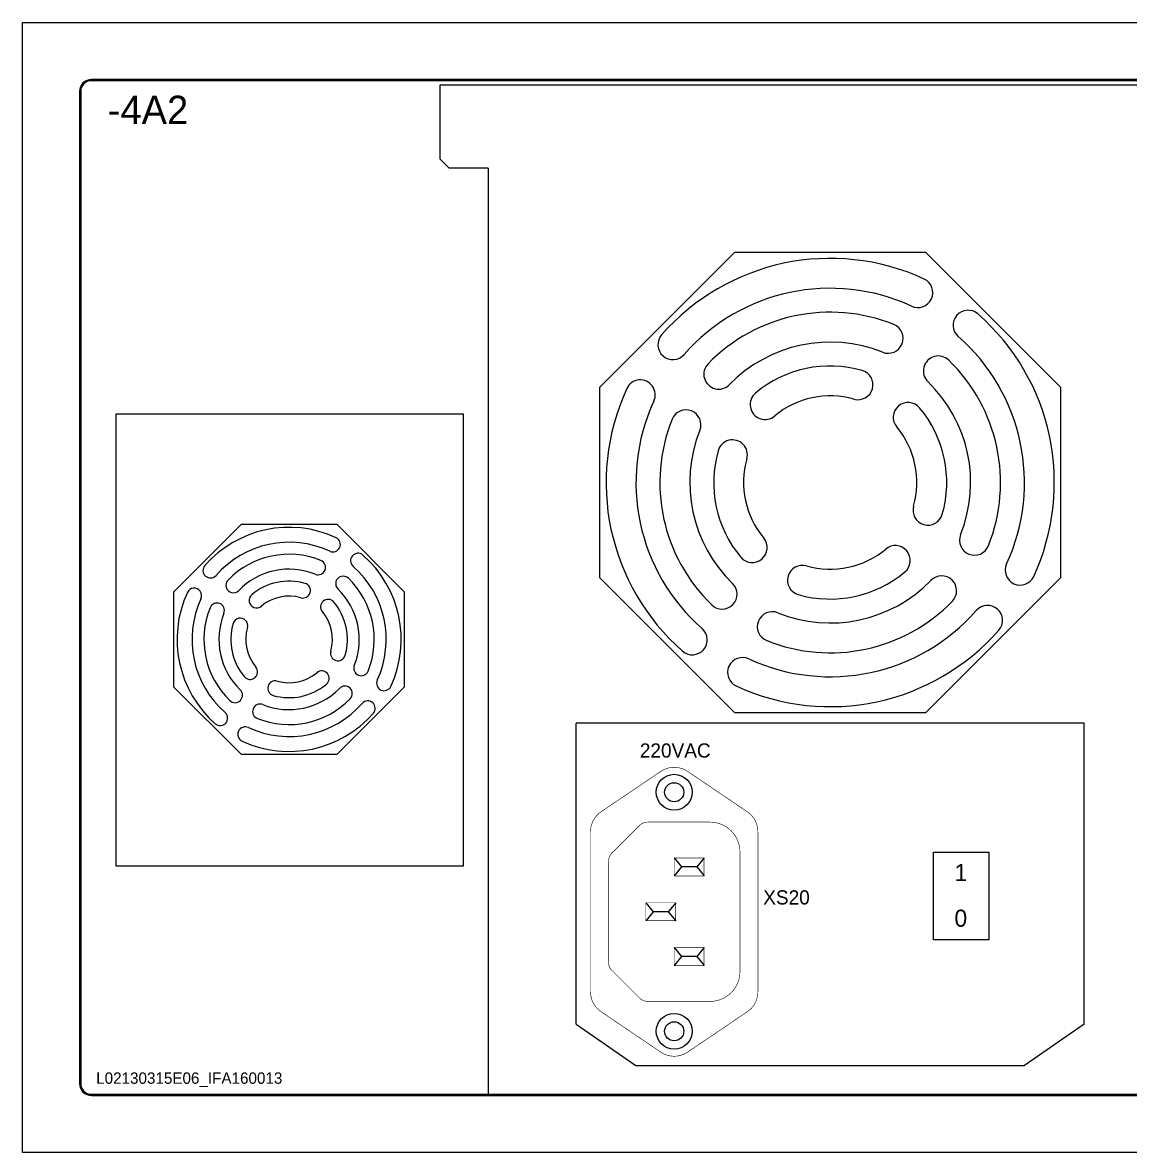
# Model space of a CAD drawing. Extents: x -2364 to 9601, y -871 to 1549.
# Drawn here: x -1802.6 to -1607.9, y 914.8 to 1113.3 of the extents above; entities that cross this region are included whole.
import ezdxf

# ---------------------------------------------------------------- set-up
doc = ezdxf.new("R2010")
doc.units = 0
doc.layers.get('0').update_dxf_attribs({"linetype": 'CONTINUOUS'})
doc.layers.add('NRS', color=1, linetype='CONTINUOUS')

msp = doc.modelspace()

# ---------------------------------------------------------------- linework, layer by layer
at = {"color": 7, "lineweight": 13}
for p, q in [((-1343.02752, 1103.34774), (-1790.45898, 1103.34774)), ((-1343.02752, 1103.13767), (-1790.45898, 1103.13767)), ((-1729.15086, 1089.32974), (-1729.15086, 1102.43359)), ((-1729.15086, 1102.43359), (-1594.76235, 1102.43359)), ((-1792.5596, 1101.24712), (-1792.5596, 926.89589)), ((-1792.5596, 1101.24712), (-1792.5596, 1100.12051)), ((-1792.34954, 1101.24712), (-1792.34954, 926.89589)), ((-1727.57283, 1087.79438), (-1729.15086, 1089.32974)), ((-1720.75513, 1087.79438), (-1727.57283, 1087.79438)), ((-1720.75513, 1087.79438), (-1720.75513, 925.00534)), ((-1701.11687, 1049.29198), (-1677.3998, 1073.00906)), ((-1677.3998, 1073.00906), (-1643.85879, 1073.00906)), ((-1643.85879, 1073.00906), (-1620.14171, 1049.29198)), ((-1701.11687, 1015.75097), (-1701.11687, 1049.29198)), ((-1620.14171, 1049.29198), (-1620.14171, 1015.75097)), ((-1775.96834, 1013.33375), (-1764.1098, 1025.19229)), ((-1764.1098, 1025.19229), (-1747.3393, 1025.19229)), ((-1747.3393, 1025.19229), (-1735.48076, 1013.33375)), ((-1677.3998, 992.0339), (-1701.11687, 1015.75097)), ((-1620.14171, 1015.75097), (-1643.85879, 992.0339)), ((-1775.96834, 996.56325), (-1775.96834, 1013.33375)), ((-1735.48076, 1013.33375), (-1735.48076, 996.56325)), ((-1764.1098, 984.70471), (-1775.96834, 996.56325)), ((-1735.48076, 996.56325), (-1747.3393, 984.70471)), ((-1643.85879, 992.0339), (-1677.3998, 992.0339)), ((-1705.26741, 937.35223), (-1705.26741, 990.24251)), ((-1615.99118, 990.24251), (-1705.26741, 990.24251)), ((-1615.99118, 937.35223), (-1615.99118, 990.24251)), ((-1747.3393, 984.70471), (-1764.1098, 984.70471)), ((-1688.04779, 966.53799), (-1686.75107, 964.96253)), ((-1682.79624, 966.53799), (-1684.09295, 964.96253)), ((-1686.75107, 964.96253), (-1688.04779, 963.38706)), ((-1684.09295, 964.96253), (-1686.75107, 964.96253)), ((-1684.09295, 964.96253), (-1682.79624, 963.38706)), ((-1693.03675, 958.66068), (-1691.74004, 957.08521)), ((-1691.74004, 957.08521), (-1693.03675, 955.50975)), ((-1689.08192, 957.08521), (-1691.74004, 957.08521)), ((-1687.78521, 958.66068), (-1689.08192, 957.08521)), ((-1689.08192, 957.08521), (-1687.78521, 955.50975)), ((-1688.04779, 950.78336), (-1686.75107, 949.2079)), ((-1686.75107, 949.2079), (-1688.04779, 947.63244)), ((-1684.09295, 949.2079), (-1686.75107, 949.2079)), ((-1682.79624, 950.78336), (-1684.09295, 949.2079)), ((-1684.09295, 949.2079), (-1682.79624, 947.63244)), ((-1705.26741, 937.35223), (-1694.76432, 930.04682)), ((-1615.99118, 937.35223), (-1626.49426, 930.04682)), ((-1694.76432, 930.04682), (-1626.49426, 930.04682)), ((-1790.45898, 925.00534), (-1343.02752, 925.00534)), ((-1790.45898, 924.79528), (-1343.02752, 924.79528))]:
    msp.add_line(p, q, dxfattribs=at)
for points in [[(-1802.5596, 1113.34774), (-1330.9269, 1113.34774), (-1330.9269, 914.79528), (-1802.5596, 914.79528)], [(-1786.11035, 1044.58762), (-1725.12348, 1044.58762), (-1725.12348, 965.11181), (-1786.11035, 965.11181)], [(-1642.49281, 967.54964), (-1632.76918, 967.54964), (-1632.76918, 952.13538), (-1642.49281, 952.13538)]]:
    msp.add_lwpolyline(points, close=True, dxfattribs=at)
at = {"color": 7, "lineweight": 13, "const_width": 0.10503}
for points in [[(-1673.34346, 971.16936), (-1673.34346, 943.00106, -0.248970266), (-1675.19071, 939.52125), (-1685.69379, 932.41622, -0.306467457), (-1690.40178, 932.41622), (-1700.90486, 939.52125, -0.248970266), (-1702.75211, 943.00106), (-1702.75211, 971.16936, -0.248970266), (-1700.90486, 974.64917), (-1690.40178, 981.7542, -0.306467457), (-1685.69379, 981.7542), (-1675.19071, 974.64917, -0.248970266)], [(-1676.49439, 967.5883), (-1676.49439, 946.58213, -0.414213562), (-1681.74593, 941.33058), (-1692.68407, 941.33058, -0.198912367), (-1694.16943, 941.94584), (-1698.98592, 946.76233, -0.198912367), (-1699.60118, 948.24769), (-1699.60118, 965.92273, -0.198912367), (-1698.98592, 967.40809), (-1694.16943, 972.22458, -0.198912367), (-1692.68407, 972.83984), (-1681.74593, 972.83984, -0.414213562)]]:
    msp.add_lwpolyline(points, format="xyb", close=True, dxfattribs=at)
for points in [[(-1682.79624, 966.53799), (-1682.79624, 963.38706), (-1688.04779, 963.38706), (-1688.04779, 966.53799)], [(-1687.78521, 958.66068), (-1687.78521, 955.50975), (-1693.03675, 955.50975), (-1693.03675, 958.66068)], [(-1682.79624, 950.78336), (-1682.79624, 947.63244), (-1688.04779, 947.63244), (-1688.04779, 950.78336)]]:
    msp.add_lwpolyline(points, close=True, dxfattribs=at)
at = {"color": 7, "lineweight": 13}
for centre, radius in [((-1688.04779, 978.09138), 3.15093), ((-1688.04779, 978.09138), 1.68001), ((-1688.04779, 936.07904), 3.15093), ((-1688.04779, 936.07904), 1.68049)]:
    msp.add_circle(centre, radius, dxfattribs=at)
for centre, radius, start, end in [((-1790.45898, 1101.24712), 2.10062, 90, 180), ((-1790.45898, 1101.24712), 1.89056, 90, 180), ((-1660.62929, 1032.52148), 39.38657, 65.2176612, 138.7803414), ((-1645.22019, 1065.89686), 2.62577, 245.2176612, 65.2176612), ((-1660.62929, 1032.52148), 34.13503, 65.2176612, 138.7803414), ((-1660.62929, 1032.52148), 29.93379, 68.107385, 135.8262546), ((-1636.40783, 1060.17428), 2.62577, 48.7844407, 228.7844407), ((-1650.447, 1057.86017), 2.62577, 248.107385, 68.107385), ((-1660.62929, 1032.52148), 39.38657, 335.2217606, 48.7844407), ((-1688.28036, 1056.74492), 2.62577, 138.7803414, 318.7803414), ((-1660.62929, 1032.52148), 24.68225, 68.107385, 135.8262546), ((-1660.62929, 1032.52148), 34.13503, 335.2217606, 48.7844407), ((-1641.62348, 1052.13034), 2.62577, 45.894717, 225.894717), ((-1680.21543, 1051.55071), 2.62577, 135.8262546, 315.8262546), ((-1660.62929, 1032.52148), 20.48102, 74.1165867, 129.8437572), ((-1660.62929, 1032.52148), 29.93379, 338.1758474, 45.894717), ((-1694.00577, 1047.9282), 2.62577, 335.2217606, 155.2217606), ((-1655.74266, 1049.69502), 2.62577, 254.1165867, 74.1165867), ((-1660.62929, 1032.52148), 39.38657, 155.2217606, 228.7844407), ((-1660.62929, 1032.52148), 24.68225, 338.1758474, 45.894717), ((-1660.62929, 1032.52148), 34.13503, 155.2217606, 228.7844407), ((-1672.06908, 1046.23064), 2.62577, 129.8437572, 309.8437572), ((-1660.62929, 1032.52148), 15.22947, 74.1165867, 129.8437572), ((-1646.92848, 1043.97126), 2.62577, 39.8855153, 219.8855153), ((-1685.98013, 1042.67349), 2.62577, 338.1758474, 158.1758474), ((-1660.62929, 1032.52148), 20.48102, 344.1583447, 39.8855153), ((-1660.62929, 1032.52148), 29.93379, 158.1758474, 225.894717), ((-1660.62929, 1032.52148), 24.68225, 158.1758474, 225.894717), ((-1660.62929, 1032.52148), 15.22947, 344.1583447, 39.8855153), ((-1677.80639, 1037.3956), 2.62577, 344.1583447, 164.1583447), ((-1660.62929, 1032.52148), 20.48102, 164.1583447, 219.8855153), ((-1660.62929, 1032.52148), 15.22947, 164.1583447, 219.8855153), ((-1643.45219, 1027.64736), 2.62577, 164.1583447, 344.1583447), ((-1755.72455, 1004.9485), 19.69329, 65.2176612, 138.7803414), ((-1748.02, 1021.63619), 1.31289, 245.2176612, 65.2176612), ((-1674.33011, 1021.0717), 2.62577, 219.8855153, 39.8855153), ((-1635.27846, 1022.36947), 2.62577, 158.1758474, 338.1758474), ((-1755.72455, 1004.9485), 17.06751, 65.2176612, 138.7803414), ((-1660.62929, 1032.52148), 15.22947, 254.1165867, 309.8437572), ((-1649.1895, 1018.81232), 2.62577, 309.8437572, 129.8437572), ((-1755.72455, 1004.9485), 14.9669, 68.107385, 135.8262546), ((-1750.6334, 1017.61785), 1.31289, 248.107385, 68.107385), ((-1743.61382, 1018.7749), 1.31289, 48.7844407, 228.7844407), ((-1755.72455, 1004.9485), 19.69329, 335.2217606, 48.7844407), ((-1769.55008, 1017.06022), 1.31289, 138.7803414, 318.7803414), ((-1755.72455, 1004.9485), 12.34113, 68.107385, 135.8262546), ((-1755.72455, 1004.9485), 17.06751, 335.2217606, 48.7844407), ((-1665.51593, 1015.34794), 2.62577, 74.1165867, 254.1165867), ((-1660.62929, 1032.52148), 20.48102, 254.1165867, 309.8437572), ((-1627.25281, 1017.11476), 2.62577, 155.2217606, 335.2217606), ((-1765.51762, 1014.46312), 1.31289, 135.8262546, 315.8262546), ((-1755.72455, 1004.9485), 10.24051, 74.1165867, 129.8437572), ((-1753.28123, 1013.53527), 1.31289, 254.1165867, 74.1165867), ((-1746.22165, 1014.75293), 1.31289, 45.894717, 225.894717), ((-1755.72455, 1004.9485), 14.9669, 338.1758474, 45.894717), ((-1679.6351, 1012.91262), 2.62577, 225.894717, 45.894717), ((-1660.62929, 1032.52148), 24.68225, 248.107385, 315.8262546), ((-1641.04316, 1013.49225), 2.62577, 315.8262546, 135.8262546), ((-1755.72455, 1004.9485), 19.69329, 155.2217606, 228.7844407), ((-1772.41279, 1012.65186), 1.31289, 335.2217606, 155.2217606), ((-1761.44445, 1011.80308), 1.31289, 129.8437572, 309.8437572), ((-1755.72455, 1004.9485), 12.34113, 338.1758474, 45.894717), ((-1755.72455, 1004.9485), 17.06751, 155.2217606, 228.7844407), ((-1768.39997, 1010.02451), 1.31289, 338.1758474, 158.1758474), ((-1755.72455, 1004.9485), 7.61474, 74.1165867, 129.8437572), ((-1748.87414, 1010.67339), 1.31289, 39.8855153, 219.8855153), ((-1755.72455, 1004.9485), 10.24051, 344.1583447, 39.8855153), ((-1660.62929, 1032.52148), 29.93379, 248.107385, 315.8262546), ((-1632.97823, 1008.29804), 2.62577, 318.7803414, 138.7803414), ((-1755.72455, 1004.9485), 14.9669, 158.1758474, 225.894717), ((-1755.72455, 1004.9485), 12.34113, 158.1758474, 225.894717), ((-1764.3131, 1007.38556), 1.31289, 344.1583447, 164.1583447), ((-1755.72455, 1004.9485), 7.61474, 344.1583447, 39.8855153), ((-1660.62929, 1032.52148), 34.13503, 245.2176612, 318.7803414), ((-1670.81159, 1007.18279), 2.62577, 68.107385, 248.107385), ((-1755.72455, 1004.9485), 10.24051, 164.1583447, 219.8855153), ((-1755.72455, 1004.9485), 7.61474, 164.1583447, 219.8855153), ((-1684.85076, 1004.86868), 2.62577, 228.7844407, 48.7844407), ((-1660.62929, 1032.52148), 39.38657, 245.2176612, 318.7803414), ((-1747.136, 1002.51144), 1.31289, 164.1583447, 344.1583447), ((-1676.0384, 999.1461), 2.62577, 65.2176612, 245.2176612), ((-1762.57496, 999.22361), 1.31289, 219.8855153, 39.8855153), ((-1755.72455, 1004.9485), 7.61474, 254.1165867, 309.8437572), ((-1750.00466, 998.09392), 1.31289, 309.8437572, 129.8437572), ((-1743.04913, 999.8725), 1.31289, 158.1758474, 338.1758474), ((-1758.16787, 996.36173), 1.31289, 74.1165867, 254.1165867), ((-1755.72455, 1004.9485), 10.24051, 254.1165867, 309.8437572), ((-1745.93148, 995.43389), 1.31289, 315.8262546, 135.8262546), ((-1739.03631, 997.24514), 1.31289, 155.2217606, 335.2217606), ((-1765.22746, 995.14407), 1.31289, 225.894717, 45.894717), ((-1755.72455, 1004.9485), 12.34113, 248.107385, 315.8262546), ((-1755.72455, 1004.9485), 17.06751, 245.2176612, 318.7803414), ((-1760.8157, 992.27916), 1.31289, 68.107385, 248.107385), ((-1755.72455, 1004.9485), 14.9669, 248.107385, 315.8262546), ((-1741.89902, 992.83678), 1.31289, 318.7803414, 138.7803414), ((-1767.83528, 991.1221), 1.31289, 228.7844407, 48.7844407), ((-1755.72455, 1004.9485), 19.69329, 245.2176612, 318.7803414), ((-1763.4291, 988.26081), 1.31289, 65.2176612, 245.2176612), ((-1790.45898, 926.89589), 2.10062, 180, 270), ((-1790.45898, 926.89589), 1.89056, 180, 270)]:
    msp.add_arc(centre, radius, start, end, dxfattribs=at)

# ---------------------------------------------------------------- texts
for s, height, p in [('-4A2', 5, (-1787.58553, 1095.50153)), ('1', 3, (-1638.7936, 962.48194)), ('0', 3, (-1638.7936, 954.45807)), ('L02130315E06_IFA160013', 2, (-1789.62725, 926.85123))]:
    msp.add_text(s, height=height, dxfattribs=at).set_placement(p)
at = {"layer": 'NRS', "color": 7, "lineweight": 13}
for s, p in [('220VAC', (-1694.08549, 984.17611)), ('XS20', (-1672.40214, 958.36019))]:
    msp.add_text(s, height=2.5, dxfattribs=at).set_placement(p)

doc.saveas('drawing.dxf')
